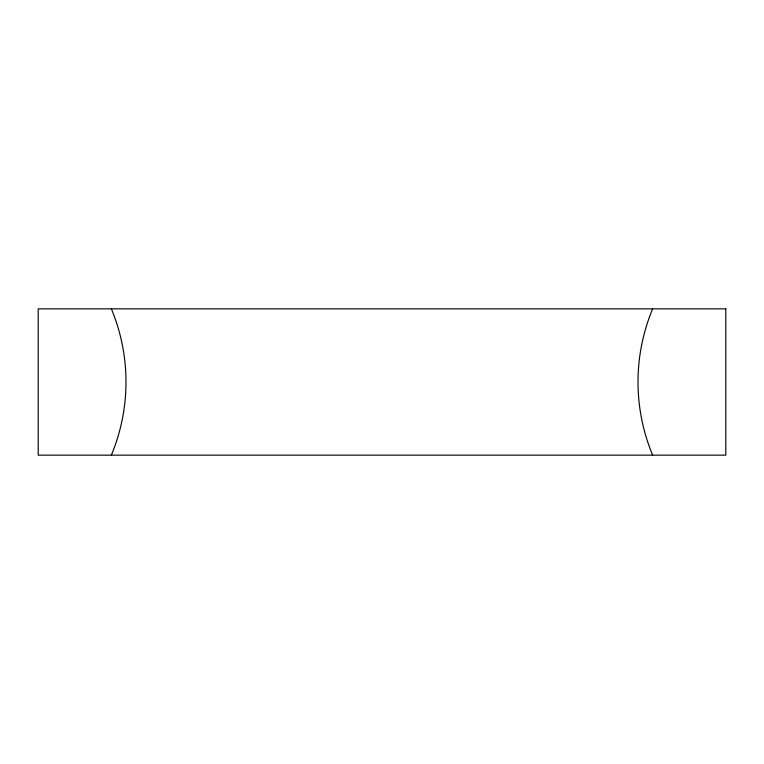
<?xml version="1.0" encoding="UTF-8"?>
<svg xmlns="http://www.w3.org/2000/svg" width="764" height="764" viewBox="0 0 764 764"><rect width="100%" height="100%" fill="white"/><g stroke="black" fill="none" stroke-linecap="round" stroke-linejoin="round"><path stroke-width="1.15" d="M652.647 455.153A190.188 190.188 0 0 1 652.647 308.847M111.353 308.847A190.188 190.188 0 0 1 111.353 455.153M725.8 308.847L38.2 308.847L38.2 455.153L725.8 455.153L725.8 308.847"/></g></svg>
